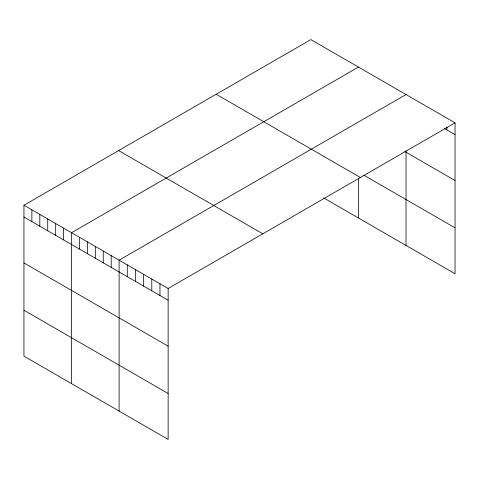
<?xml version="1.0" encoding="UTF-8"?>
<svg xmlns="http://www.w3.org/2000/svg" width="479" height="479" viewBox="0 0 479 479"><rect width="100%" height="100%" fill="white"/><g stroke="black" fill="none" stroke-linecap="round" stroke-linejoin="round"><path stroke-width="0.72" d="M455.05 122.84L168.135 288.484L168.135 439.405L23.95 356.16L23.95 205.24L310.865 39.595L455.05 122.84L455.05 273.76L323.678 197.911M358.448 67.066L71.533 232.71L71.533 383.631M406.024 94.537L119.109 260.181L119.109 411.102M444.368 128.444L455.05 134.611M404.809 151.526L455.05 180.529M363.938 175.236L455.05 227.842M216.185 94.255L360.37 177.499M118.63 150.58L262.815 233.824M23.95 205.24L168.135 288.484M23.95 217.017L168.135 300.261M23.95 262.935L168.135 346.179M23.95 310.242L168.135 393.487M446.877 126.953L446.877 129.899M406.024 150.813L406.024 245.458M358.448 178.428L358.448 217.987M159.962 283.772L159.962 295.543M151.795 279.053L151.795 290.831M143.622 274.335L143.622 286.113M135.455 269.617L135.455 281.395M127.282 264.899L127.282 276.676M111.182 255.606L111.182 267.378M103.254 251.026L103.254 262.803M95.321 246.446L95.321 258.223M87.394 241.871L87.394 253.642M79.46 237.291L79.46 249.068M63.599 228.136L63.599 239.907M55.672 223.555L55.672 235.333M47.738 218.975L47.738 230.752M39.811 214.4L39.811 226.172M31.877 209.82L31.877 221.597"/></g></svg>
